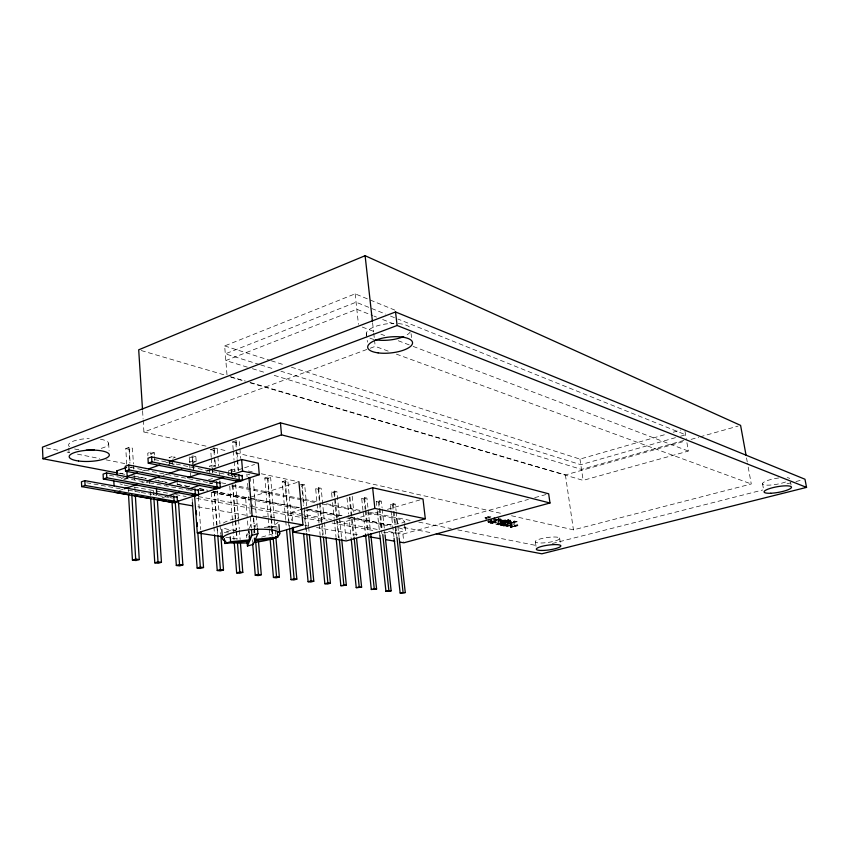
<?xml version="1.0" encoding="UTF-8"?>
<svg xmlns="http://www.w3.org/2000/svg" width="849" height="849" viewBox="0 0 849 849"><rect width="100%" height="100%" fill="white"/><g stroke="black" fill="none" stroke-linecap="round" stroke-linejoin="round"><path stroke-width="0.64" stroke-dasharray="4.25 3.18" d="M502.215 523.355A2.961 0.647 -7.5 0 0 500.666 522.942A2.961 0.647 -7.5 0 0 497.503 523.398L495.901 524.066L495.37 520.023M494.033 517.837L494.564 521.912L494.203 517.635M511.639 525.457A2.505 0.541 -7.6 0 1 511.034 525.828L505.601 526.338L504.529 519.79L498.076 520.851L498.607 524.873L504.402 524.066L503.797 524.47A4.415 0.955 -7.5 0 1 503.372 524.597L500.666 525.319L500.135 521.297L502.841 520.564A4.415 0.976 -7.5 0 0 503.266 520.448L503.882 520.161M491.497 521.084L485.702 522.156M490.011 517.105L487.39 517.89M490.573 521.137L488.217 521.923M496.315 520.129L500.592 519.376L496.718 519.726M501.112 523.44L496.845 524.162L496.262 520.055M496.792 524.056L501.112 523.345M505.951 522.22L510.185 521.424L510.992 527.526L517.837 525.711L517.296 521.721L514.377 521.074L513.581 521.286L514.303 526.369L516.468 525.796L515.927 521.806L513.581 521.286M249.309 528.46L251.007 524.247L254.721 523.122M505.017 522.177L506.651 521.466A2.929 0.637 -7.6 0 1 509.761 521.021A2.929 0.637 -7.6 0 1 511.278 521.435M246.762 537.64L246.571 535.241L248.004 531.697M505.919 522.135L510.164 521.413M505.558 526.178L507.182 525.478A2.929 0.626 -7.6 0 1 510.291 525.032A2.929 0.626 -7.6 0 1 511.809 525.435M254.785 527.622L256.175 524.311M494.712 521.774L492.728 521.445L488.069 522.623L493.927 521.795M485.713 517.667L486.328 517.37L486.594 519.418M504.582 520.076L505.017 524.173L506.216 524.088L500.666 525.319M505.07 524.141L503.319 523.706L498.607 524.873M504.486 520.15L505.675 520.066L506.45 526.168L510.716 525.425L506.482 526.221M226.991 374.749L224.656 345.925L355.147 293.839L396.791 310.914M490.287 517.412L488.589 517.901M143.184 420.255L143.927 431.992L368.997 348.674M370.249 348.217L375.216 346.371L388.916 351.38M126.724 464.307L125.779 448.559L128.952 447.402L132.455 448.155L133.42 463.883M125.779 448.559L129.292 449.301L132.455 448.155M147.928 455.849L147.758 453.207L150.91 452.082L154.295 452.804L154.476 455.435M154.295 452.804L151.154 453.918L147.758 453.207M383.674 532.387L396.292 533.076L405.567 530.402L405.281 526.826M121.269 478.454L123.763 477.584M142.409 471.068L144.892 470.197M166.033 462.811L168.527 461.941M123.614 479.802L127.308 478.518M168.251 464.371L171.519 463.225L174.82 463.915L172.644 464.668M189.592 462.334L189.21 457.07L191.439 456.284M211.242 457.314L210.648 449.599L214.065 448.41L217.333 449.153L218.628 465.846M233.21 449.758L232.573 441.968L236.075 440.748L239.312 441.522L240.702 458.386M189.21 457.07L192.5 457.77L195.843 456.613L196.225 461.877M210.648 449.599L213.916 450.341L217.333 449.153M232.573 441.968L235.82 442.732L239.312 441.522M192.596 460.943L189.486 462.026L192.649 462.694L195.758 461.623L192.596 460.943L193.041 467.979M119.433 490.489L123.169 489.204M141.879 482.784L144.372 481.935M163.072 475.514L166.818 474.23M486.328 517.37L484.779 517.848L487.156 518.134M206.54 471.344L209.045 470.495M228.89 475.525L228.477 470.261L231.544 469.232L234.504 469.858L234.717 472.49M228.477 470.261L231.437 470.887L234.504 469.858M187.3 486.87L189.794 486.031M208.483 479.812L213.47 478.157M230.907 472.352L243.366 468.202M244.608 467.788L254.573 464.467M162.18 497.769L165.948 496.516M208.896 484.057L212.6 482.826M232.339 476.3L234.802 475.482M268.231 517.274L264.824 478.019L267.849 477.032L270.619 477.626L274.185 518.145M264.824 478.019L267.594 478.603L270.619 477.626M285.635 519.556L282.218 481.691L285.222 480.725L287.907 481.298L291.483 520.437M282.218 481.691L284.903 482.253L287.907 481.298M212.144 492.367L245.669 498.713L249.394 497.535M250.625 497.143L297.691 482.232M300.079 484.938L302.064 484.312L304.674 484.864L306.669 505.983M304.674 484.864L301.692 485.798L303.549 505.579M318.98 523.005L315.658 488.684L318.63 487.761L321.155 488.292L324.371 521.265M315.658 488.684L318.195 489.215L321.155 488.292M332.044 497.312L331.524 492.027L334.464 491.125L336.915 491.645L339.441 516.691M331.524 492.027L333.975 492.547L336.915 491.645M292.64 520.957L291.833 512.212L299.41 509.92M362.958 510.345L361.706 498.48L364.603 497.61L366.917 498.098L368.042 508.647M361.706 498.48L364.019 498.968L366.917 498.098M246.571 535.241L247.282 535.029M247.643 534.923L248.364 534.711M269.77 528.004L276.774 526.231L277.103 529.893M376.648 505.442L376.224 501.547L379.1 500.698L381.35 501.175L382.071 507.766M376.224 501.547L378.474 502.024L381.35 501.175M261.662 537.12L275.437 533.055M390.911 509.729L390.328 504.529L393.193 503.69L395.369 504.157L396.101 510.652M390.328 504.529L392.514 504.985L395.369 504.157M339.133 520.957L344.238 521.902L379.8 511.576M387.42 509.358L422.993 499.032M291.43 367.192L579.963 459.097L666.943 434.041M673.246 432.226L680.802 430.05M496.644 519.439L496.983 519.344A2.961 0.658 -7.5 0 1 500.125 518.888A2.961 0.658 -7.5 0 1 501.685 519.312M675.486 437.659L580.801 464.7L280.966 371.215M680.537 436.227L685.589 434.784L397.863 319.022M683.901 440.419L581.512 469.433L271.404 374.505M250.466 382.581L565.413 474.941L684.74 441.183M691.086 439.389L698.695 437.235M699.969 436.874L738.046 426.102M249.977 382.761L583.146 480.364L688.369 451.074L686.225 438.54M388.577 531.495L402.904 534.127L528.386 499.403M534.721 497.652L546.13 494.5M489.65 519.004L490.181 523.069L492.898 522.337A4.468 0.987 -7.4 0 0 493.333 522.209L493.948 521.923L493.428 517.784M494.564 521.912L495.774 521.827L495.243 517.752M490.181 523.069L495.774 521.827M491.221 519.355L491.751 523.409L499.286 521.668L498.756 517.593M491.751 523.409L499.286 521.668M500.135 521.297L505.675 520.066M501.515 521.594L507.044 520.363L507.585 524.385L502.576 525.733L501.515 521.594L507.044 520.363M507.426 520.002L508.922 519.864L509.464 523.886L508.498 524.141L507.426 520.002L508.922 519.864M502.884 521.902L510.291 520.161L510.822 524.183L503.945 526.019L502.884 521.902L510.291 520.161M510.949 522.146L512.976 522.591L513.518 526.582L511.48 526.136L510.949 522.146L515.927 521.806M510.992 527.526L509.878 523.43L512.976 522.591M502.046 525.616L507.585 524.385M507.967 524.024L509.464 523.886M517.296 521.721L509.878 523.43M503.415 525.902L510.822 524.183M517.837 525.711L514.123 525.276L516.468 525.796M511.48 526.136L514.303 526.369M510.408 527.399L513.518 526.582M511.523 515.746L573.436 529.85L751.28 483.983L747.481 463.151M552.359 543.487L762.657 490M787.023 483.803L790.875 482.826M796.001 481.521L802.411 479.897M228.54 532.015L223.892 532.472L229.761 530.689L235.852 530.116M264.251 527.42L276.774 526.231M487.114 517.922L485.755 517.816M130.502 467.152L131.775 467.215M225.813 537.247L231.002 538.043M232.297 538.234L237.487 539.03M197.891 506.789L248.736 515.683M304.802 525.478L308.707 526.168M316.528 527.526L359.552 535.05M86.651 482.763L120.484 488.801M128.295 490.191L140 492.282M141.305 492.505L151.716 494.362M153.011 494.596L156.916 495.296M158.222 495.529L168.633 497.387M169.927 497.62L172.538 498.076M134.068 487.061L169.238 493.449M175.754 494.627L186.175 496.527M196.597 498.416L249.999 508.127M251.304 508.36L324.244 521.615M332.065 523.037L375.046 530.848M350.679 517.55L380.607 523.249C385.871 526.656 418.674 522.506 396.621 518.686L366.747 512.764M198.454 496.601L251.845 506.397M253.151 506.641L302.637 515.714M303.931 515.959L327.374 520.257M336.491 521.933L379.461 529.818M291.833 512.212L331.46 519.535M109.553 475.355L148.363 482.635M149.657 482.879L188.478 490.149M189.773 490.393L192.362 490.881M199.25 489.926L204.407 490.902M199.918 490.106L205.118 491.083M211.624 492.314L298.763 508.816M305.269 510.047L341.691 516.935M346.891 517.922L391.113 526.295M118.499 473.148L125.015 474.379M134.131 476.119L147.164 478.603M154.974 480.088L167.996 482.572M177.123 484.312L190.144 486.795M199.26 488.525L207.082 490.022M213.587 491.263L251.368 498.459M252.673 498.703L299.559 507.638M308.686 509.379L342.55 515.831M350.361 517.317L393.352 525.51M403.774 527.494L432.428 532.96M130.81 475.695L146.421 478.666M158.126 480.895L167.242 482.635M177.643 484.609L189.359 486.838M199.759 488.822L207.57 490.308M212.77 491.295L249.203 498.236M250.497 498.48L298.636 507.649M307.741 509.379L341.574 515.821M231.639 485.999L301.788 499.891M303.093 500.157L317.377 502.979M322.578 504.009L360.252 511.48M130.385 467.279L212.675 483.495M46.345 447.954L59.324 450.532M67.113 452.093L69.703 452.602M77.492 454.151L99.556 458.545M106.04 459.84L125.514 463.713M221.547 482.837L226.747 483.877M231.936 484.906L317.59 501.971M326.674 503.775L360.422 510.493M369.506 512.308L412.338 520.83M418.822 522.124L451.265 528.587M457.76 529.882L536.929 545.642M154.433 459.542L237.317 476.724M247.812 474.421L249.723 474.824M398.606 527.717L405.652 530.116M128.305 485.978L123.721 484.949M248.375 470.993L252.27 471.832M261.343 473.774L298.933 481.839M195.843 456.613L192.553 455.902L193.137 463.819M498.076 520.851L503.86 520.034M143.927 431.992L207.135 446.394M213.577 447.869L227.765 451.095M235.502 452.857L502.502 513.687M124.548 474.358L118.393 472.543M122.352 484.588L119.985 483.888M141.252 350.552L225.07 375.131M230.143 376.627L245.382 381.095M230.907 377.168L243.621 380.893M247.356 367.15L225.834 360.56L356.824 309.291L372.817 315.616M252.418 368.699L266.342 372.955M259.454 364.508L225.293 353.853L356.06 302.212L385.573 314.077M260.717 364.9L274.641 369.241M224.656 345.925L270.014 360.379M271.277 360.772L285.137 365.187M396.387 354.118L751.28 483.983M362.321 327.077L374.717 331.789M380.914 334.145L384.639 335.567M398.277 340.746L411.914 345.936M413.155 346.413L688.369 451.074M374.048 316.104L376.5 317.08M382.655 319.511L394.955 324.371M390.487 316.061L396.632 318.534M490.892 516.818L487.538 516.808L490.032 516.988M495.922 524.247L501.441 523.759A2.526 0.552 -7.5 0 0 502.035 523.377M495.37 520.172L500.91 519.715A2.526 0.562 -7.5 0 0 501.504 519.333M505.049 522.315L510.504 521.838A2.505 0.541 -7.6 0 0 511.098 521.456M790.621 482.572L791.066 484.917M762.529 483.707L763.612 489.555M746.526 457.94L747.247 461.845M684.994 431.345L686.013 437.32M579.963 459.097L583.146 480.364M565.413 474.941L573.436 529.85M559.629 538.001L560.351 543.02M535.422 542.044L536.112 547.053M514.377 521.074L514.908 525.075M511.735 521.933L512.276 525.924M511.098 521.371L511.639 525.372M509.75 520.044L510.291 524.066M508.392 519.737L508.933 523.769M507.967 520.119L508.498 524.141M506.513 520.246L507.044 524.268M505.197 519.959L505.728 523.982M503.903 520.097L504.433 524.12M503.415 522.018L503.945 526.019M502.046 521.721L502.576 525.733M501.504 519.248L502.035 523.292M500.592 519.333L501.122 523.377M500.677 521.413L501.207 525.435M498.289 518.484L499.148 524.99M494.744 517.646L495.275 521.721M491.826 519.482L492.356 523.536M490.202 519.132L490.733 523.186M488.101 518.665L488.631 522.74M485.649 517.285L485.915 519.333M411.065 333.646L411.532 337.562M404.655 521.371L404.899 523.546M404.389 524.385L405.1 530.625M402.904 534.127L403.742 541.566M396.239 511.958L397.703 524.958M397.841 526.253L399.009 536.653M396.621 518.686L397.332 525M393.193 503.69L393.915 510.207M394.063 511.512L396.971 537.566M395.592 526.858L396.292 533.076M372.584 322.726L373.602 331.917M373.751 333.233L374.335 338.486M374.483 339.802L375.216 346.371M392.514 504.985L393.108 510.26M393.257 511.576L394.721 524.756M395.305 530.031L396.037 536.621M391.049 511.034L393.947 537.056M366.418 332.988L367.426 342.189M382.209 509.082L385.096 535.443M379.1 500.698L379.811 507.203M379.949 508.509L382.071 528.036M378.474 502.024L379.047 507.288M379.185 508.604L381.901 533.618M380.607 523.249L381.286 529.521M355.147 293.839L358.458 324.36M377.211 510.652L379.323 530.158M379.461 531.453L379.885 535.358M368.179 509.962L370.419 531.039M364.603 497.61L365.845 509.326M365.983 510.631L368.328 532.758M364.019 498.968L365.134 509.496M365.272 510.811L367.638 533.183M363.096 511.671L365.325 532.769M352.197 496.262L353.831 512.064M354.383 517.338L356.293 535.783M349.947 497.036L353.98 536.09M349.279 497.143L353.205 535.294M347.029 497.96L348.652 513.783M348.79 515.099L351.083 537.513M344.238 521.902L346.042 539.688M339.568 518.007L341.563 537.767M334.464 491.125L335.111 497.641M335.249 498.947L339.165 538.011M333.975 492.547L336.48 517.55M336.607 518.866L338.592 538.616M332.575 502.587L334.145 518.41M334.283 519.737L335.992 536.876M324.498 522.581L325.793 535.772M318.63 487.761L321.92 521.657M322.047 522.952L323.31 535.995M318.195 489.215L322.662 535.305M319.107 524.321L320.126 534.881M306.797 507.309L308.537 525.786M308.665 527.102L309.163 532.387M302.064 484.312L304.154 506.503M304.271 507.808L305.99 526.083M306.118 527.388L306.606 532.61M304.038 510.854L306.149 533.257M285.222 480.725L289.498 527.802M284.903 482.253L288.384 520.543M288.501 521.87L288.978 527.144M285.752 520.861L286.336 527.388M274.301 519.45L275.108 528.598M275.214 529.914L275.798 536.441M267.849 477.032L271.393 517.657M271.51 518.962L272.317 528.131M272.423 529.447L272.996 535.995M267.594 478.603L271.011 517.763M271.128 519.068L271.924 528.205M272.041 529.511L272.614 536.037M271.34 527.855L272.083 536.366M268.337 518.58L269.133 527.738M269.25 529.044L269.812 535.592M253.214 479.069L256.207 514.452M256.313 515.757L257.311 527.558M250.243 477.159L250.678 482.412M252.556 504.741L252.779 507.373M253.66 517.879L254.424 527.08M254.541 528.396L254.891 533.236M253.342 518.007L254.116 527.176M254.222 528.481L254.551 532.408M253.798 530.689L253.989 533.225M246.857 474.22L247.08 476.841M247.621 483.399L248.279 491.274M248.715 496.527L249.373 504.391M249.808 509.644L251.336 528.004M252.323 539.815L252.546 542.437M249.351 531.294L249.553 533.745M248.757 531.283L248.959 533.713M245.669 498.713L248.608 534.233M236.075 440.748L236.606 447.253M237.03 452.453L237.561 458.959M237.667 460.264L238.516 470.664M235.82 442.732L237.083 458.28M237.189 459.574L238.038 469.932M233.316 451.052L234.048 460.147M234.154 461.442L234.993 471.842M234.823 473.806L235.141 477.743M235.672 484.323L238.442 518.495M238.548 519.811L239.291 529.012M239.397 530.317L240.14 539.518M231.544 469.232L231.756 471.864M231.862 473.19L232.18 477.138M232.817 485.044L235.566 519.301M235.672 520.617L236.415 529.84M236.521 531.166L237.158 539.073M231.437 470.887L231.862 476.13M232.594 485.32L235.332 519.45M235.438 520.755L236.181 529.946M236.287 531.262L236.913 539.136M229.729 486.053L232.456 520.257M232.562 521.573L234.037 539.996M219.127 472.277L219.329 474.846M217.386 490.871L219.933 523.833M220.04 525.149L220.751 534.382M214.065 448.41L214.564 454.852M214.967 459.999L215.466 466.441M213.916 450.341L215.2 467.014M214.426 491.603L217.662 533.904M212.473 468.17L212.77 472.118M214.288 491.879L216.803 524.799M216.909 526.115L217.514 534.01M211.337 458.598L212.027 467.608M212.123 468.892L212.42 472.744M209.512 468.85L209.809 472.808M211.316 492.611L213.821 525.616M213.927 526.942L214.426 533.543M198.348 496.92L200.746 529.606M193.232 465.135L193.519 469.094M192.5 457.77L192.978 464.339M193.073 465.655L193.36 469.603M190.356 472.872L190.823 479.462M189.677 464.636L189.964 468.563M192.129 498.671L192.415 502.597M177.123 482.232L177.303 484.864M172.347 459.691L172.708 464.934M169.163 460.317L169.429 464.265M154.56 456.762L154.815 460.71M150.91 452.082L151.08 454.724M153.393 490.435L153.733 495.731M149.456 479.621L149.711 483.59M150.209 491.507L150.464 495.476M142.6 411.128L143.099 418.95M133.495 465.188L133.739 469.126M134.142 475.673L134.46 480.916M134.853 487.464L135.182 492.707M129.292 449.301L130.162 463.703M128.952 447.402L129.897 463.172M128.125 487.931L128.369 491.858M108.64 443.189L109.075 450.819M68.801 448.155L69.045 453.281M410.3 331.906A22.467 8.172 -6 0 1 405.1 335.928M373.889 339.42A22.467 8.172 -6 0 1 368.88 337.552M366.694 335.493A22.467 8.172 -6 0 1 393.904 323.416M398.277 323.586A22.467 8.172 -6 0 1 410.948 329.338M100.415 439.209A20.068 5.773 -2.3 0 1 99.651 448.728M78.787 449.715A20.068 5.773 -2.3 0 1 74.479 448.941M69.48 446.733A20.068 5.773 -2.3 0 1 89.23 438.53M785.548 481.988A13.913 2.961 -10.1 0 1 763.028 484.397A13.913 2.961 -10.1 0 1 779.011 477.945M787.172 477.679A13.913 2.961 -10.1 0 1 789.719 478.518M278.058 522.231A28.654 6.696 -5 0 1 266.299 527.462M235.98 530.285A28.654 6.696 -5 0 1 222.565 527.378M223.383 523.048A28.654 6.696 -5 0 1 238.792 518.017M262.925 516.213A28.654 6.696 -5 0 1 277.22 518.994M172.114 456.592L168.983 457.685L172.262 458.386L175.393 457.282L172.114 456.592M212.399 465.156L209.31 466.207L212.367 466.854L215.455 465.814L212.399 465.156M540.887 542.999A12.385 2.494 -7.9 0 0 559.767 538.489A12.385 2.494 -7.9 0 0 541.885 538.51A12.385 2.494 -7.9 0 0 540.887 542.999"/><path stroke-width="1.27" d="M254.658 540.622A31.646 6.983 -4.9 0 1 254.477 541.407L253.225 544.368L247.452 546.056L249.564 541.025L249.16 536.154M251.527 530.434L251.93 535.39L250.062 539.858L230.631 541.726L224.741 543.477L224.369 538.584M257.48 528.651L257.894 533.618L255.411 539.348L277.75 537.194L277.315 532.323M126.639 467.406L116.844 470.887L116.653 471.641M746.059 455.329L740.593 425.381L365.112 255.708L138.705 349.809L142.526 409.823M436.333 533.703L541.853 553.803L806.55 487.39L804.979 479.239L395.538 311.965L42.45 447.179L42.949 458.747L117.194 472.893M42.949 458.747L397.109 325.496L806.55 487.39M177.133 497.227L84.815 480.63L81.44 481.829L81.684 486.626L174.141 502.778L177.441 501.706L177.08 496.495M198.316 490.255L106.539 472.914L103.079 474.145L103.345 478.995L195.27 495.88L198.645 494.776L198.263 489.512M219.976 483.123L128.783 465.008L125.249 466.271L125.535 471.163L216.888 488.812L220.326 487.687L219.827 481.266M242.135 475.833L151.589 456.911L147.959 458.195L148.278 463.151L238.983 481.595L242.517 480.438L242.092 475.249M81.684 486.626L85.07 485.437L177.441 501.706M103.345 478.995L106.804 477.775L198.645 494.776M125.535 471.163L129.08 469.922L220.326 487.687M148.278 463.151L151.907 461.867L242.517 480.438M126.246 476.714L137.432 472.808M148.628 468.892L159.814 464.987M169.768 461.506L280.435 422.834L548.666 493.8L549.982 503.001L403.88 542.798L399.975 542.118M124.421 488.78L136.891 484.503M146.866 481.075L159.336 476.798M169.301 473.371L181.771 469.094M191.747 465.666L281.518 434.858L549.982 503.001M166.446 484.885L177.728 481.075M187.746 477.69L200.279 473.455M210.297 470.07L241.625 459.5L258.308 463.225L259.295 474.676L174.353 502.449M167.2 496.103L179.765 491.942M188.563 489.024L199.865 485.278M209.915 481.945L223.733 477.361M232.53 474.442L242.581 471.11L259.295 474.676M170.819 502.205L174.119 501.122L173.758 495.89M191.97 495.264L195.344 494.16L194.962 488.886M213.598 488.175L217.057 487.05L216.654 481.892M235.735 480.927L239.259 479.77L238.834 474.57M194.559 495.413L197.286 532.896L252.153 516.043L302.966 524.937L298.933 481.839M128.517 494.489L132.433 560.096L135.691 559.109L139.257 559.555L135.341 495.328M300.673 509.538L372.637 487.74L422.993 499.032L425.307 518.728L346.18 540.962L293.669 532.196L293.213 527.197M139.257 559.555L136.01 560.531L132.433 560.096M150.634 498.119L154.783 562.834L158.01 561.879L161.448 562.303L157.405 500.294M161.448 562.303L158.222 563.258L154.783 562.834M251.93 535.39L257.894 533.618M279.183 531.952L302.966 524.937M172.029 502.385L176.327 565.487L179.542 564.543L182.864 564.956L178.396 500.613M293.669 532.196L374.865 508.434L425.307 518.728M182.864 564.956L179.659 565.89L176.327 565.487M277.75 537.194L272.296 538.797L254.594 540.537L254.392 538.096M192.415 502.597L197.138 568.034L200.322 567.121L203.537 567.514L200.948 532.217M203.537 567.514L200.353 568.437L197.138 568.034M214.521 534.859L217.238 570.507L220.4 569.605L223.499 569.987L220.857 535.698M223.499 569.987L220.337 570.889L217.238 570.507M234.25 542.628L236.659 572.895L239.8 572.014L242.803 572.385L240.458 543.466M242.803 572.385L239.662 573.255L236.659 572.895M252.652 543.753L255.273 575.24L258.393 574.37L261.29 574.731L258.414 540.654M261.29 574.731L258.17 575.59L255.273 575.24M270.046 538.213L273.452 577.469L276.551 576.62L279.353 576.97L275.798 536.441M279.353 576.97L276.254 577.808L273.452 577.469M286.569 530.009L291.048 579.623L294.125 578.795L296.842 579.135L292.194 528.258M296.842 579.135L293.765 579.963L291.048 579.623M303.581 533.48L308.091 581.714L311.148 580.907L313.78 581.225L309.407 535.029M313.78 581.225L310.723 582.043L308.091 581.714M320.253 536.197L324.838 583.719L327.873 582.923L330.431 583.242L325.92 537.088M330.431 583.242L327.396 584.038L324.838 583.719M336.119 538.202L340.852 585.683L346.339 585.205L341.691 539.094M346.339 585.205L340.852 585.683M351.221 538.839L356.23 587.625L361.61 587.158L356.559 538.415M361.61 587.158L356.23 587.625M365.463 534.085L371.3 589.471L376.595 589.015L370.705 533.671M376.595 589.015L371.3 589.471M379.885 535.358L385.934 591.275L391.145 590.808L385.096 535.443M391.145 590.808L385.934 591.275M394.085 538.362L400.155 593.016L405.27 592.56L399.157 537.958M405.27 592.56L400.155 593.016M224.741 543.477L249.564 541.025M197.286 532.896L223.213 536.855M158.381 499.647L165.757 500.942M168.208 501.377L170.67 501.801M114.445 492.197L128.783 494.712M134.004 495.625L150.952 498.586M157.468 499.721L173.111 502.459M178.332 503.372L192.67 505.877M363.468 535.74L366.078 536.197M369.984 536.876L380.416 538.701M385.626 539.614L394.753 541.206M395.538 311.965L397.109 325.496M396.971 537.566L403.073 592.294M365.112 255.708L372.435 321.41M382.782 534.541L388.874 590.533M372.637 487.74L374.865 508.434M368.466 534.053L374.26 588.718M354.107 537.396L359.212 586.861M339.292 539.317L343.866 584.908M323.437 537.3L327.873 582.923M306.733 533.915L311.148 580.907M280.435 422.834L281.518 434.858M289.615 529.107L294.125 578.795M278.907 524.618L279.703 533.586M273.113 537.311L276.551 576.62M255.645 541.524L258.393 574.37M248.916 477.435L252.153 516.043M249.659 534.966L250.062 539.858M241.625 459.5L242.581 471.11M247.059 541.248L247.452 546.056M237.476 543.02L239.8 572.014M230.238 536.823L230.631 541.726M221.769 529.458L222.47 538.51M217.768 535.231L220.4 569.605M196.225 510.758L196.512 514.685M197.085 522.549L197.371 526.486M197.849 533.034L200.322 567.121M175.287 502.672L179.542 564.543M156.428 488.271L156.832 494.468M151.589 456.911L151.907 461.867M153.902 498.374L158.01 561.879M131.807 494.712L135.691 559.109M128.783 465.008L129.08 469.922M126.862 471.11L127.233 477.287M116.844 470.887L117.056 474.57M113.808 481.065L114.095 486.01M106.539 472.914L106.804 477.775M84.815 480.63L85.07 485.437M403.646 336.597A22.467 8.172 -6 0 1 375.545 339.749M94.281 449.652A20.068 5.773 -2.3 0 1 86.195 450.14M225.855 541.333A28.728 6.463 -5.1 0 1 240.851 530.954A28.728 6.463 -5.1 0 1 278.886 532.259A28.728 6.463 -5.1 0 1 254.403 542.309M248.407 542.829A28.728 6.463 -5.1 0 1 230.631 542.405M378.102 352.876A22.53 7.981 -6.1 0 0 412.529 343.24A22.53 7.981 -6.1 0 0 379.768 338.825A22.53 7.981 -6.1 0 0 378.102 352.876M78.532 460.996A20.111 5.635 -2.5 0 0 109.319 455.213A20.111 5.635 -2.5 0 0 79.87 451.19A20.111 5.635 -2.5 0 0 78.532 460.996M541.927 550.47A12.395 2.43 -7.9 0 0 560.839 546.003A12.395 2.43 -7.9 0 0 542.936 546.098A12.395 2.43 -7.9 0 0 541.927 550.47M770.775 493.248A13.945 2.887 -10 0 0 791.512 487.262A13.945 2.887 -10 0 0 771.051 488.133A13.945 2.887 -10 0 0 770.775 493.248"/></g></svg>
